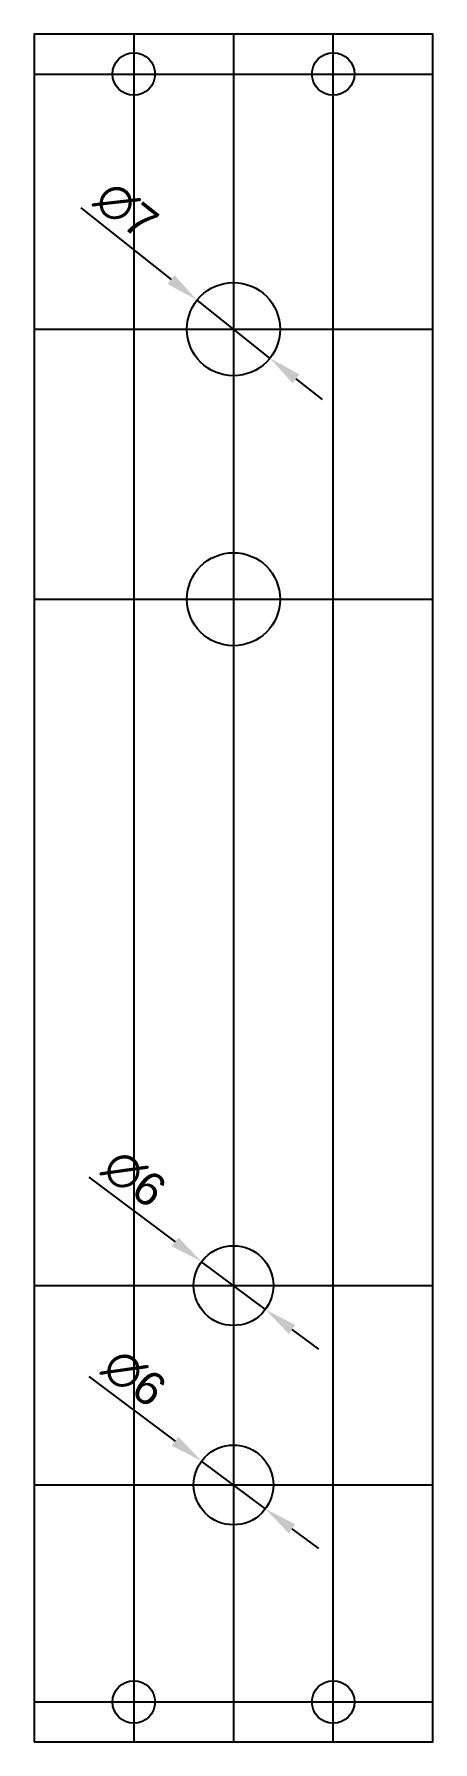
# Model space of a CAD drawing. Header units: millimetres. Extents: x 0 to 30, y 0 to 128.
import ezdxf

# ---------------------------------------------------------------- set-up
doc = ezdxf.new("R2010")
doc.units = ezdxf.units.MM
for name, color, linetype in [('01 Cuts', 7, 'Continuous'), ('05 Hole', 6, 'Continuous'), ('10 Guide', 7, 'Continuous')]:
    doc.layers.add(name, color=color, linetype=linetype)
doc.styles.get("Standard").update_dxf_attribs({"font": 'arial.ttf'})
doc.dimstyles.new('ISO-25', dxfattribs={"dimtxt": 2.5, "dimasz": 2.5, "dimexe": 1.25, "dimexo": 0.625, "dimtad": 1, "dimtxsty": 'Standard', "dimcen": 2.5, "dimadec": 0, "dimazin": 0, "dimtfac": 1, "dimtmove": 0, "dimatfit": 3, "dimfxl": 1, "dimarcsym": 0})

# ---------------------------------------------------------------- blocks, each defined once
blk = doc.blocks.new('*D2')
at = {"layer": '10 Guide', "color": 0, "lineweight": -2, "transparency": 16777216}
for p, q in [((4.11, 42.48), (10.6, 37.63)), ((17.4, 32.53), (12.6, 36.13)), ((19.4, 31.03), (21.4, 29.54))]:
    blk.add_line(p, q, dxfattribs=at)
at = {"layer": '10 Guide', "color": 0, "transparency": 16777216}
for points in [[(10.85, 37.96), (10.35, 37.29), (12.6, 36.13)], [(19.65, 31.37), (19.15, 30.7), (17.4, 32.53)]]:
    blk.add_solid(points, dxfattribs=at)
at = {"layer": 'Defpoints', "color": 0, "transparency": 16777216}
for p in [(12.6, 36.13), (17.4, 32.53)]:
    blk.add_point(p, dxfattribs=at)
at = {"layer": '10 Guide', "color": 0, "transparency": 16777216, "insert": (7.53, 42.38), "char_height": 2.5, "attachment_point": 5, "rotation": 323.1814}
blk.add_mtext('∅6', dxfattribs=at)
blk = doc.blocks.new('*D4')
at = {"layer": '10 Guide', "color": 0, "lineweight": -2, "transparency": 16777216}
for p, q in [((3.51, 115.42), (10.3, 110.03)), ((17.74, 104.12), (12.26, 108.48)), ((19.7, 102.57), (21.66, 101.02))]:
    blk.add_line(p, q, dxfattribs=at)
at = {"layer": '10 Guide', "color": 0, "transparency": 16777216}
for points in [[(10.56, 110.36), (10.04, 109.7), (12.26, 108.48)], [(19.96, 102.9), (19.44, 102.24), (17.74, 104.12)]]:
    blk.add_solid(points, dxfattribs=at)
at = {"layer": 'Defpoints', "color": 0, "transparency": 16777216}
for p in [(12.26, 108.48), (17.74, 104.12)]:
    blk.add_point(p, dxfattribs=at)
at = {"layer": '10 Guide', "color": 0, "transparency": 16777216, "insert": (6.93, 115.22), "char_height": 2.5, "attachment_point": 5, "rotation": 321.5558}
blk.add_mtext('∅7', dxfattribs=at)
blk = doc.blocks.new('*D5')
at = {"layer": '10 Guide', "color": 0, "lineweight": -2, "transparency": 16777216}
for p, q in [((4.11, 27.48), (10.6, 22.63)), ((17.4, 17.53), (12.6, 21.13)), ((19.4, 16.03), (21.4, 14.54))]:
    blk.add_line(p, q, dxfattribs=at)
at = {"layer": '10 Guide', "color": 0, "transparency": 16777216}
for points in [[(10.85, 22.96), (10.35, 22.29), (12.6, 21.13)], [(19.65, 16.37), (19.15, 15.7), (17.4, 17.53)]]:
    blk.add_solid(points, dxfattribs=at)
at = {"layer": 'Defpoints', "color": 0, "transparency": 16777216}
for p in [(12.6, 21.13), (17.4, 17.53)]:
    blk.add_point(p, dxfattribs=at)
at = {"layer": '10 Guide', "color": 0, "transparency": 16777216, "insert": (7.53, 27.38), "char_height": 2.5, "attachment_point": 5, "rotation": 323.1814}
blk.add_mtext('∅6', dxfattribs=at)

msp = doc.modelspace()

# ---------------------------------------------------------------- linework, layer by layer
at = {"layer": '01 Cuts'}
msp.add_lwpolyline([(0, 0), (30, 0), (30, 128.5), (0, 128.5)], close=True, dxfattribs=at)
at = {"layer": '05 Hole'}
for centre, radius in [((7.5, 125.5), 1.6), ((22.5, 125.5), 1.6), ((15, 106.3), 3.5), ((15, 85.98), 3.5), ((15, 34.33), 3), ((15, 19.33), 3), ((7.5, 3), 1.6), ((22.5, 3), 1.6)]:
    msp.add_circle(centre, radius, dxfattribs=at)
at = {"layer": '10 Guide'}
for p, q in [((7.5, 128.5), (7.5, 0)), ((15, 128.5), (15, 0)), ((22.5, 0), (22.5, 128.5)), ((0, 125.5), (30, 125.5)), ((0, 106.3), (30, 106.3)), ((0, 85.98), (30, 85.98)), ((0, 34.33), (30, 34.33)), ((0, 19.33), (30, 19.33)), ((0, 3), (30, 3))]:
    msp.add_line(p, q, dxfattribs=at)

# ---------------------------------------------------------------- dimensions: what is measured, and where the dimension line sits
dim = msp.add_diameter_dim_2p(p1=(17.741, 104.124), p2=(12.259, 108.476), dimstyle='ISO-25', dxfattribs=at)
dim.commit()
dim.dimension.update_dxf_attribs({"geometry": '*D4', "text_midpoint": (5.709, 113.675), "dimtype": 163})
for p1, p2, picture, middle in [((17.402, 32.532), (12.598, 36.128), '*D2', (7.533, 42.383)), ((17.402, 17.532), (12.598, 21.128), '*D5', (7.533, 27.383))]:
    dim = msp.add_diameter_dim_2p(p1=p1, p2=p2, dimstyle='ISO-25', dxfattribs=at)
    dim.commit()
    dim.dimension.update_dxf_attribs({"geometry": picture, "text_midpoint": middle})

doc.saveas('drawing.dxf')
